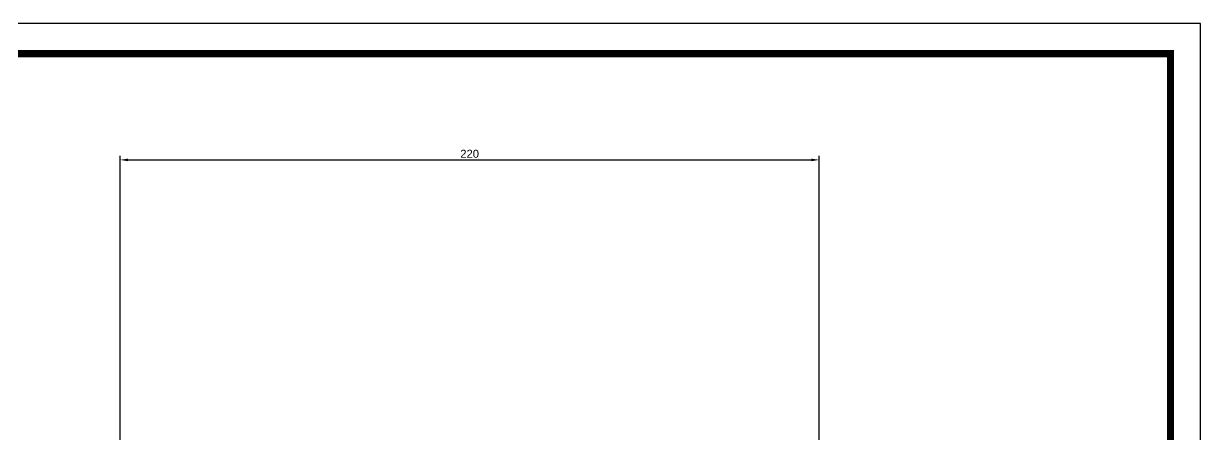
# Model space of a CAD drawing. Header units: millimetres. Extents: x 5231 to 7653, y 7068 to 7959.
# Drawn here: x 5939.6 to 6307.3, y 7731.2 to 7859.4 of the extents above; entities that cross this region are included whole.
import ezdxf

# ---------------------------------------------------------------- set-up
doc = ezdxf.new("R2010")
doc.units = ezdxf.units.MM
doc.layers.add('AM_5', color=3, linetype='Continuous', lineweight=25)
doc.styles.get("Standard").update_dxf_attribs({"font": 'arial.ttf'})
doc.dimstyles.new('ISO-25$0', dxfattribs={"dimtxt": 2.5, "dimasz": 2.5, "dimexe": 1.25, "dimexo": 0.625, "dimtad": 1, "dimtxsty": 'Standard', "dimcen": 2.5, "dimadec": 0, "dimazin": 0, "dimtfac": 1, "dimtmove": 0, "dimatfit": 3, "dimfxl": 0, "dimarcsym": 0})

# ---------------------------------------------------------------- blocks, each defined once
blk = doc.blocks.new('*D36')
at = {"layer": 'AM_5', "color": 0, "linetype": 'ByBlock', "lineweight": -2, "transparency": 16777216}
for p, q in [((5969.77, 7704.18), (5969.77, 7818.11)), ((6188.24, 7634.08), (6188.24, 7818.11)), ((5972.27, 7816.86), (6185.74, 7816.86))]:
    blk.add_line(p, q, dxfattribs=at)
at = {"layer": 'AM_5', "color": 0, "transparency": 16777216}
for points in [[(5972.27, 7817.27), (5972.27, 7816.44), (5969.77, 7816.86)], [(6185.74, 7817.27), (6185.74, 7816.44), (6188.24, 7816.86)]]:
    blk.add_solid(points, dxfattribs=at)
at = {"layer": 'Defpoints', "color": 0, "transparency": 16777216}
for p in [(6188.24, 7816.86), (5969.77, 7703.56), (6188.24, 7633.46)]:
    blk.add_point(p, dxfattribs=at)
at = {"layer": 'AM_5', "color": 0, "transparency": 16777216, "insert": (6079, 7818.76), "char_height": 2.5, "attachment_point": 5}
blk.add_mtext('220', dxfattribs=at)

msp = doc.modelspace()

# ---------------------------------------------------------------- linework, layer by layer
for p, q in [((6307.34, 7859.412), (5231.09, 7859.412)), ((6307.34, 7071.912), (6307.34, 7859.412))]:
    msp.add_line(p, q)
at = {"const_width": 2.25}
msp.add_lwpolyline([(6297.965, 7850.037), (5277.965, 7850.037), (5277.965, 7081.287), (6297.965, 7081.287)], close=True, dxfattribs=at)

# ---------------------------------------------------------------- dimensions: what is measured, and where the dimension line sits
at = {"layer": 'AM_5'}
dim = msp.add_linear_dim(base=(6188.243, 7816.857), p1=(5969.765, 7703.558), p2=(6188.243, 7633.458), text='220', dimstyle='ISO-25$0', override={"dimpost": '', "dimfxl": 1.25, "dimarcsym": 1}, dxfattribs=at)
dim.commit()
dim.dimension.update_dxf_attribs({"geometry": '*D36', "text_midpoint": (6079.004, 7818.758)})

doc.saveas('drawing.dxf')
